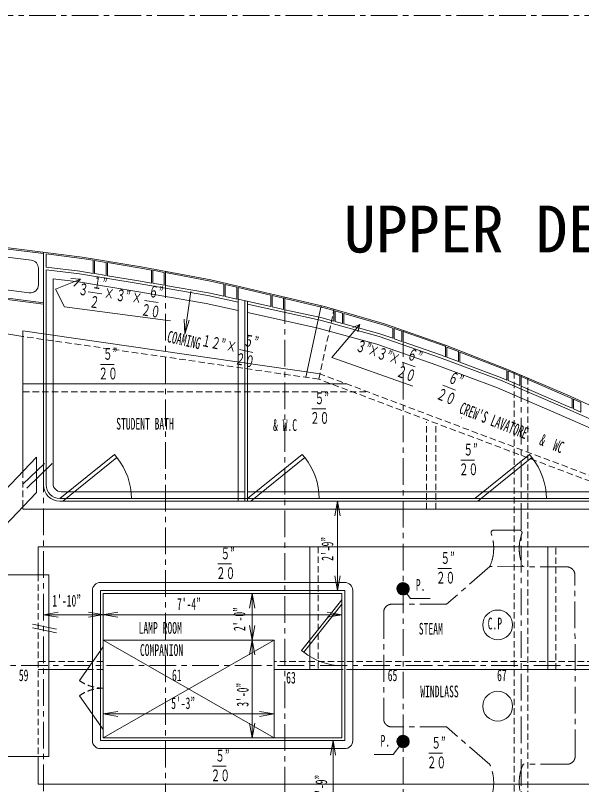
# Model space of a CAD drawing. Units: millimetres, scale not verified. Extents: x -28536 to 28536, y -20184 to 20184.
# Drawn here: x 12792 to 18092, y -7517 to -309 of the extents above; entities that cross this region are included whole.
import ezdxf
from ezdxf.enums import TextEntityAlignment as Align

# ---------------------------------------------------------------- set-up
doc = ezdxf.new("R2010")
doc.units = ezdxf.units.MM
doc.header["$LTSCALE"] = 50
doc.linetypes.add('CHAIN1', pattern=[8, 5, -1, 1, -1])
doc.linetypes.add('DASHED1', pattern=[1.8, 1.2, -0.6])
for name, color, linetype, lineweight in [('0-0_0', 3, 'Continuous', 18), ('0-1_芯', 4, 'CHAIN1', 18), ('0-2_寸法', 2, 'Continuous', 18)]:
    doc.layers.add(name, color=color, linetype=linetype, lineweight=lineweight)
doc.styles.add('ＭＳ ゴシック', font='')
doc.styles.get('ＭＳ ゴシック').set_extended_font_data('MS Gothic')

msp = doc.modelspace()

# ---------------------------------------------------------------- linework, layer by layer
at = {"layer": '0-0_0'}
for p, q in [((13054.97, -4708.34), (13054.97, -2527.95)), ((13080.37, -2666.81), (13080.37, -2543.93)), ((13413.91, -2585.73), (13080.37, -2543.93)), ((13532.27, -2605.2), (13640.22, -2622.97)), ((13007.6, -2678.86), (13007.6, -2832.45)), ((13080.37, -4708.34), (13080.37, -2692.41)), ((14077.32, -2819.22), (14077.32, -2697.26)), ((14077.32, -2697.26), (14185.27, -2717.33)), ((14185.27, -2837.6), (14185.27, -2717.33)), ((14077.32, -2819.22), (14185.27, -2837.6)), ((14742.74, -2827.15), (14742.74, -2939.91)), ((14755.44, -2942.72), (14755.44, -2830.15)), ((14755.44, -2830.15), (14863.39, -2855.66)), ((14863.39, -2966.61), (14863.39, -2855.66)), ((14876.09, -4860.74), (14876.09, -2858.67)), ((14755.44, -2942.72), (14863.39, -2966.61)), ((14876.09, -2969.42), (15182.22, -3037.15)), ((14939.59, -4860.74), (14939.59, -2983.47)), ((14964.99, -4860.74), (14964.99, -2989.09)), ((15315.57, -3066.66), (15315.57, -2962.55)), ((15315.57, -2962.55), (15682.94, -3049.39)), ((15509.6, -3699.89), (15654.12, -3029.53)), ((15682.94, -3049.39), (15771.35, -3074.83)), ((15771.35, -3074.83), (15771.35, -3173.77)), ((15784.05, -3177.25), (15784.05, -3078.48)), ((15784.05, -3078.48), (15853.9, -3098.58)), ((15853.9, -3196.37), (15853.9, -3098.58)), ((15866.6, -3199.85), (15866.6, -3102.23)), ((15866.6, -3102.23), (16242.97, -3210.51)), ((15784.05, -3177.25), (15853.9, -3196.37)), ((16242.97, -3210.51), (16325.22, -3239.21)), ((16325.22, -3239.21), (16325.22, -3334.46)), ((16337.92, -3338.89), (16337.92, -3243.64)), ((16337.92, -3243.64), (16407.77, -3268)), ((16407.77, -3363.26), (16407.77, -3268)), ((16420.47, -3367.69), (16420.47, -3272.43)), ((16420.47, -3272.43), (16814.26, -3409.82)), ((16337.92, -3338.89), (16407.77, -3363.26)), ((16814.26, -3409.82), (16818.96, -3411.65)), ((16818.96, -3411.65), (16818.96, -3507.96)), ((16831.66, -3512.72), (16831.66, -3416.61)), ((16831.66, -3416.61), (16939.61, -3458.75)), ((16939.61, -3553.16), (16939.61, -3458.75)), ((16831.66, -3512.72), (16939.61, -3553.16)), ((16952.31, -3557.92), (16952.31, -3463.71)), ((16952.31, -3463.71), (17388.96, -3634.16)), ((17392.02, -3635.48), (17392.02, -3725.48)), ((17404.72, -3730.97), (17404.72, -3640.94)), ((17404.72, -3640.94), (17512.67, -3687.36)), ((17404.72, -3730.97), (17512.67, -3777.62)), ((17512.67, -3777.62), (17512.67, -3687.36)), ((17525.37, -3783.11), (17525.37, -3688.9)), ((17525.37, -3692.82), (17979.35, -3888.04)), ((12862.83, -3760.36), (15890.31, -3760.36)), ((17979.35, -3888.04), (18003.29, -3899.17)), ((18003.29, -3899.17), (18003.29, -3989.89)), ((18015.99, -3995.43), (18015.99, -3905.08)), ((18015.99, -3905.08), (18085.84, -3937.57)), ((16965.45, -4081.1), (16968.5, -4082.41)), ((12989.83, -4448.81), (11807.63, -5690.04)), ((12989.83, -4779.01), (12989.83, -4448.81)), ((13207.37, -4835.34), (13718.89, -4423.26)), ((14964.99, -4835.34), (15476.51, -4423.26)), ((17091.83, -4835.34), (17603.35, -4423.26)), ((12862.63, -4702.03), (13062.87, -4507.56)), ((12898.03, -4738.48), (13135.79, -4507.56)), ((12989.83, -4779.01), (12122.13, -5690.04)), ((14876.09, -4771.84), (13220.07, -4771.84)), ((19060.38, -4771.84), (14964.99, -4771.84)), ((19073.08, -4835.34), (13207.37, -4835.34)), ((19073.08, -4860.74), (13207.37, -4860.74)), ((12862.83, -4912.35), (12862.83, -4936.94)), ((18766.75, -4936.94), (12862.83, -4936.94)), ((19685.97, -5288.64), (13004.17, -5288.64)), ((13004.17, -5288.64), (13004.17, -5550.34)), ((15548.32, -5288.64), (15548.32, -6439.34)), ((17775.09, -6439.34), (17775.69, -5288.64)), ((13105.77, -5550.34), (12255.18, -5550.34)), ((13105.77, -5550.34), (13105.77, -7252.14)), ((15874.37, -5622.74), (13588.37, -5622.74)), ((16362.87, -5682.83), (16421.65, -5624.04)), ((16362.95, -5678.25), (16417.08, -5624.13)), ((16363.11, -5687.08), (16425.9, -5624.29)), ((16363.47, -5673.25), (16412.07, -5624.65)), ((16363.63, -5691.05), (16429.87, -5624.8)), ((16364.37, -5694.79), (16433.62, -5625.55)), ((16364.58, -5667.65), (16406.47, -5625.76)), ((16365.32, -5698.33), (16437.16, -5626.5)), ((16366.46, -5701.69), (16440.52, -5627.63)), ((16366.64, -5661.09), (16399.92, -5627.82)), ((16367.75, -5704.89), (16443.71, -5628.93)), ((16369.2, -5707.93), (16446.75, -5630.38)), ((16370.79, -5710.83), (16449.65, -5631.97)), ((16370.8, -5652.45), (16391.27, -5631.98)), ((16372.52, -5713.59), (16452.41, -5633.7)), ((16374.38, -5716.22), (16455.04, -5635.56)), ((16376.37, -5718.72), (16457.54, -5637.55)), ((16378.48, -5721.1), (16459.92, -5639.66)), ((16380.72, -5723.35), (16462.17, -5641.9)), ((16383.08, -5725.48), (16464.3, -5644.26)), ((16385.57, -5727.48), (16466.31, -5646.74)), ((16388.18, -5729.36), (16468.18, -5649.36)), ((16390.92, -5731.11), (16469.93, -5652.1)), ((16393.8, -5732.72), (16471.54, -5654.98)), ((16396.83, -5734.18), (16473.01, -5658)), ((16400, -5735.5), (16474.32, -5661.18)), ((16403.34, -5736.65), (16475.48, -5664.51)), ((16406.85, -5737.63), (16476.45, -5668.03)), ((16410.57, -5738.4), (16477.22, -5671.75)), ((16414.51, -5738.95), (16477.77, -5675.69)), ((16418.72, -5739.23), (16478.06, -5679.9)), ((16423.25, -5739.19), (16478.01, -5684.43)), ((16428.19, -5738.74), (16477.56, -5689.37)), ((13512.17, -5698.94), (13512.17, -7103.55)), ((13588.37, -5698.94), (13588.37, -7103.55)), ((15874.37, -5698.94), (13588.37, -5698.94)), ((13613.77, -5724.34), (13613.77, -7078.15)), ((15848.97, -5724.34), (13613.77, -5724.34)), ((15848.97, -5724.34), (15848.97, -7078.15)), ((15874.37, -5698.94), (15874.37, -7103.55)), ((15950.57, -5698.94), (15950.57, -7103.55)), ((16433.7, -5737.72), (16476.54, -5694.88)), ((16440.1, -5735.81), (16474.63, -5701.28)), ((16448.33, -5732.08), (16470.9, -5709.5)), ((15848.97, -5785.75), (15471.52, -6260.65)), ((15848.97, -5826.57), (15491.4, -6276.45)), ((12952.94, -6012.88), (13175.32, -6058.89)), ((12952.94, -6046.96), (13175.32, -6092.97)), ((15213.97, -6163.75), (13613.77, -6163.75)), ((15213.97, -7078.15), (13613.77, -6163.75)), ((15213.97, -6163.75), (13613.77, -7078.15)), ((15213.97, -6163.75), (15213.97, -7078.15)), ((13613.77, -6226.38), (13391.07, -6542.12)), ((15491.4, -6276.45), (15471.52, -6260.65)), ((13512.17, -6439.34), (13004.17, -6439.34)), ((15848.97, -6439.34), (15213.97, -6439.34)), ((18592.17, -6439.34), (15950.57, -6439.34)), ((13613.77, -6999.13), (13391.07, -6683.39)), ((16362.87, -7113.56), (16421.65, -7054.77)), ((16362.95, -7108.98), (16417.08, -7054.86)), ((16363.11, -7117.8), (16425.9, -7055.01)), ((16363.47, -7103.97), (16412.07, -7055.37)), ((16363.63, -7121.78), (16429.87, -7055.53)), ((16364.37, -7125.52), (16433.62, -7056.28)), ((16364.58, -7098.37), (16406.47, -7056.48)), ((16365.32, -7129.06), (16437.16, -7057.23)), ((16366.46, -7132.42), (16440.52, -7058.36)), ((16366.64, -7091.82), (16399.92, -7058.55)), ((16367.75, -7135.61), (16443.71, -7059.65)), ((16369.2, -7138.66), (16446.75, -7061.1)), ((16370.79, -7141.55), (16449.65, -7062.7)), ((16370.8, -7083.17), (16391.27, -7062.71)), ((15874.37, -7103.55), (13588.37, -7103.55)), ((15848.97, -7078.15), (13613.77, -7078.15)), ((16372.52, -7144.32), (16452.41, -7064.42)), ((16374.38, -7146.95), (16455.04, -7066.28)), ((16376.37, -7149.45), (16457.54, -7068.27)), ((16378.48, -7151.82), (16459.92, -7070.39)), ((16380.72, -7154.08), (16462.17, -7072.62)), ((16383.08, -7156.21), (16464.3, -7074.98)), ((16385.57, -7158.21), (16466.31, -7077.47)), ((16388.18, -7160.09), (16468.18, -7080.08)), ((16390.92, -7161.83), (16469.93, -7082.83)), ((16393.8, -7163.44), (16471.54, -7085.71)), ((16396.83, -7164.91), (16473.01, -7088.73)), ((16400, -7166.23), (16474.32, -7091.9)), ((16403.34, -7167.38), (16475.48, -7095.24)), ((16406.85, -7168.35), (16476.45, -7098.76)), ((16410.57, -7169.13), (16477.22, -7102.47)), ((16414.51, -7169.68), (16477.77, -7106.41)), ((16418.72, -7169.96), (16478.06, -7110.62)), ((16423.25, -7169.92), (16478.01, -7115.15)), ((16428.19, -7169.47), (16477.56, -7120.1)), ((16433.7, -7168.44), (16476.54, -7125.61)), ((16440.1, -7166.54), (16474.63, -7132.01)), ((15874.37, -7179.75), (13588.37, -7179.75)), ((16448.33, -7162.8), (16470.9, -7140.23)), ((13105.77, -7252.14), (12255.18, -7252.14)), ((13004.17, -7252.14), (13004.17, -7513.85)), ((19685.97, -7513.85), (13004.17, -7513.85))]:
    msp.add_line(p, q, dxfattribs=at)
at = {"layer": '0-0_0', "color": 1, "linetype": 'DASHED1'}
for p, q in [((15632.76, -3717.69), (15774.04, -3062.38)), ((18805.28, -4860.74), (15645.49, -3668.2)), ((17461.87, -3651.69), (17461.87, -9150.8)), ((17588.87, -3706.3), (17588.87, -9096.19)), ((12862.83, -3836.56), (16092.72, -3836.56)), ((16639.22, -4936.94), (16639.22, -4118.49)), ((16728.12, -4936.94), (16728.12, -4151.96)), ((12862.83, -4582.15), (12862.83, -4912.35)), ((14876.09, -4771.84), (14964.99, -4771.84)), ((15624.52, -5288.64), (15624.52, -6439.34)), ((17851.29, -6439.34), (17851.89, -5288.64)), ((13004.17, -5550.34), (13004.17, -7252.14)), ((13613.77, -6363.14), (13004.17, -6363.14)), ((18655.67, -6363.14), (15213.97, -6363.14)), ((13613.77, -6439.34), (13512.17, -6439.34)), ((15950.57, -6439.34), (15848.97, -6439.34))]:
    msp.add_line(p, q, dxfattribs=at)
at = {"layer": '0-0_0'}
for points in [[(13054.97, -2540.75), (12824.1, -2511.82), (11657.11, -2364.69), (10488.43, -2242.31), (9362.09, -2166.97), (5909.12, -2064.77), (3609.03, -2040.42), (-4975.42, -2053.42), (-7289.29, -2091.95), (-9603.21, -2147.97), (-11107.56, -2195.2)], [(5909.37, -2052.07), (9362.7, -2154.29), (10489.52, -2229.65), (11658.56, -2352.08), (12825.69, -2499.22), (13415.73, -2573.16), (13968.08, -2664.05), (14622.32, -2785.63), (15686.15, -3037.1), (16246.82, -3198.41), (16818.66, -3397.9), (17393.78, -3622.41), (17984.54, -3876.44), (18557.01, -4142.71), (19112.82, -4423.7), (19693.89, -4742.35), (20279.22, -5087.07), (20876.81, -5452.47), (21574.29, -5889.86), (22151.39, -6213.83), (22479.57, -6375.22)], [(-10926.4, -2265.75), (-9601.09, -2224.14), (-7287.73, -2168.14), (-4974.73, -2129.61), (3608.69, -2116.62), (5907.59, -2140.96), (9358.41, -2243.1), (10481.92, -2318.24), (11648.37, -2440.4), (12814.63, -2587.43), (12940.87, -2603.25)], [(12921.92, -2908.06), (12776.73, -2889.87), (11613.43, -2743.2), (10455.87, -2621.98), (9343.73, -2547.6), (5901.46, -2445.71), (3607.31, -2421.43), (-4971.96, -2434.41), (-7281.51, -2472.88), (-9592.62, -2528.83), (-10998.83, -2572.98)], [(5899.93, -2521.9), (9340.06, -2623.72), (10449.35, -2697.92), (11604.7, -2818.91), (12767.08, -2965.45), (13054.97, -3001.53)], [(13413.91, -2585.73), (13519.57, -2603.11), (13519.57, -2726.67)], [(13080.37, -2666.81), (13396.43, -2706.41), (13519.57, -2726.67)], [(13532.27, -2605.2), (13532.27, -2728.76), (13640.22, -2746.53), (13640.22, -2622.97)], [(13652.92, -2748.62), (13652.92, -2625.06), (13965.89, -2676.56), (14064.62, -2694.9), (14064.62, -2817.05)], [(13080.37, -2692.41), (13392.78, -2731.55), (13940.46, -2821.67), (14593.11, -2932.82), (14876.09, -2995.43)], [(14197.97, -2839.77), (14197.97, -2719.69), (14619.7, -2798.06), (14742.74, -2827.15)], [(14876.09, -3073.47), (14578.47, -3007.63), (13927.88, -2896.83), (13381.86, -2806.98), (13143.87, -2777.16), (13143.87, -4695.64)], [(13652.92, -2748.62), (13944.85, -2796.65), (14064.62, -2817.05)], [(11603.24, -2831.52), (12765.5, -2978.05), (13053.39, -3014.13)], [(14197.97, -2839.77), (14598.35, -2907.96), (14742.74, -2939.91)], [(14876.09, -2858.67), (15182.22, -2931.03), (15182.22, -3037.15)], [(15194.92, -3039.96), (15194.92, -2934.03), (15302.87, -2959.55)], [(9676.77, -2988.04), (11276.97, -3077.44), (11937.37, -3163.9), (12862.83, -3317.37)], [(14964.99, -3015.1), (15645.6, -3165.68), (16196.82, -3316.57), (16761.71, -3513.64), (17333.06, -3727.67), (17934.24, -3987.48), (18487.15, -4228.72), (19038.23, -4507.32), (19614.8, -4823.5), (20218.81, -5176.88), (20826.02, -5548.36), (21548.42, -6027.49), (21561.39, -6036.09)], [(15194.92, -3039.96), (15302.87, -3063.85), (15302.87, -2959.55)], [(21462.47, -6061.92), (20785.06, -5612.63), (20179.68, -5242.27), (19577.24, -4889.81), (19002.71, -4574.75), (18454.7, -4297.7), (17903.89, -4057.37), (17304.57, -3798.37), (16735.79, -3585.3), (16174.19, -3389.38), (15627.3, -3239.68), (14964.99, -3093.14)], [(15315.57, -3066.66), (15652.04, -3141.11), (15771.35, -3173.77)], [(15866.6, -3199.85), (16204.52, -3292.36), (16325.22, -3334.46)], [(15645.49, -3668.2), (12862.83, -3266.04), (12862.83, -4582.15)], [(16420.47, -3367.69), (16770.51, -3489.81), (16818.96, -3507.96)], [(16952.31, -3557.92), (17342.7, -3704.17), (17392.02, -3725.48)], [(17525.37, -3783.11), (17944.62, -3964.29), (18003.29, -3989.89)], [(18015.99, -3995.43), (18085.84, -4025.91), (18085.84, -3937.57)], [(13236.57, -4860.74), (13742.79, -4452.93), (13718.89, -4423.26)], [(14994.2, -4860.74), (15500.42, -4452.93), (15476.51, -4423.26)], [(17121.03, -4860.74), (17627.25, -4452.93), (17603.35, -4423.26)]]:
    msp.add_lwpolyline(points, dxfattribs=at)
at = {"layer": '0-0_0', "color": 1, "linetype": 'DASHED1'}
msp.add_lwpolyline([(18768.75, -4898.25), (15632.76, -3717.69), (12862.83, -3317.37)], dxfattribs=at)
at = {"layer": '0-0_0'}
for centre, radius in [((16420.47, -5681.65), 57.61), ((17306.7, -6020.24), 139.7), ((17306.7, -6782.24), 139.7), ((16420.47, -7112.37), 57.61)]:
    msp.add_circle(centre, radius, dxfattribs=at)
for centre, radius, start, end in [((12931.4, -2678.86), 76.2, 0, 82.85783), ((12931.4, -2832.45), 76.2, 262.85783, 360), ((13268.1, -4835.34), 609.57, 0, 38.85509), ((15025.72, -4835.34), 609.57, 0, 38.85509), ((17152.56, -4835.34), 609.57, 0, 38.85509), ((13207.37, -4708.34), 152.4, 180, 270), ((13207.37, -4708.34), 127, 180, 270), ((13220.07, -4695.64), 76.2, 180, 270), ((13588.37, -5698.94), 76.2, 90, 180), ((15874.37, -5698.94), 76.2, 0, 90), ((15848.97, -5826.57), 574.67, 231.52194, 270), ((13588.37, -7103.55), 76.2, 180, 270), ((15874.37, -7103.55), 76.2, 270, 0)]:
    msp.add_arc(centre, radius, start, end, dxfattribs=at)
at = {"layer": '0-0_0', "color": 1, "linetype": 'DASHED1'}
for centre, start, end in [((13613.77, -6226.38), 234.80399, 270), ((13613.77, -6999.13), 90, 125.19601)]:
    msp.add_arc(centre, 386.37, start, end, dxfattribs=at)
at = {"layer": '0-1_芯'}
for p, q in [((-13079.78, -308.96), (21133.07, -308.96)), ((13054.97, -2527.95), (13054.97, -10261.74)), ((14197.97, -2706.77), (14197.97, -10082.8)), ((15315.57, -2949.5), (15315.57, -9839.94)), ((16420.47, -3258.98), (16420.47, -9434.8)), ((17525.37, -3678.99), (17525.37, -9109.67)), ((17509, -5132.01), (17269.64, -5131.27)), ((17231.8, -5474.36), (16828.93, -5825.94)), ((17953.53, -5476.29), (17231.94, -5474.05)), ((18032.05, -7249.87), (18029.5, -5552.38)), ((16828.93, -5825.94), (16315.56, -5825.94)), ((16239.36, -5902.14), (16239.36, -6900.35)), ((23496.11, -6401.24), (-24080.48, -6401.24)), ((16828.93, -6976.55), (16315.56, -6976.55)), ((17231.8, -7328.12), (16828.93, -6976.55)), ((17232.16, -7328.44), (17231.94, -7328.44)), ((17956.08, -7326.19), (17545.14, -7326.19))]:
    msp.add_line(p, q, dxfattribs=at)
for centre, radius, start, end in [((16858.27, -5302.76), 411.06, 335.32493, 19.55509), ((17269.56, -5156.67), 25.4, 89.82192, 199.55509), ((17919.29, -5306.05), 411.06, 160.08875, 204.31891), ((17508.92, -5157.41), 25.4, 340.08875, 89.82192), ((17953.3, -5552.49), 76.2, 0.086, 89.82192), ((16315.56, -5902.14), 76.2, 90, 180), ((16315.56, -6900.35), 76.2, 180, 270), ((17955.85, -7249.99), 76.2, 270.17808, 0.086), ((16858.27, -7499.73), 411.06, 340.44491, 24.67507), ((17919.29, -7496.43), 411.06, 155.68109, 199.91125)]:
    msp.add_arc(centre, radius, start, end, dxfattribs=at)
at = {"layer": '0-2_寸法'}
for p, q in [((13474.41, -2898.22), (13601.12, -2917.97)), ((14432.97, -2895.37), (14376.69, -3296.46)), ((14001.22, -2980.33), (14127.93, -3000.08)), ((13251.54, -3040.47), (14243.17, -3171.06)), ((14376.69, -3296.46), (14371.77, -3156.55)), ((14376.69, -3296.46), (14419.92, -3163.3)), ((14888.7, -3439.77), (15014.01, -3467.01)), ((13587.05, -3578.73), (13715.29, -3578.73)), ((16411.92, -3559.58), (16532.92, -3602.08)), ((16793.14, -3773.16), (16911.68, -3822.09)), ((15568.31, -3994.69), (15696.55, -3994.69)), ((16961.45, -4475.96), (17089.69, -4475.96)), ((15807.19, -4860.74), (15782.88, -4998.61)), ((15807.19, -5698.94), (15807.19, -4860.74)), ((15807.19, -4860.74), (15831.5, -4998.61)), ((14687.71, -5448.78), (14815.95, -5448.78)), ((16746.55, -5491.52), (16874.79, -5491.52)), ((15807.19, -5698.94), (15782.88, -5561.07)), ((15807.19, -5698.94), (15831.5, -5561.07)), ((15007.81, -5724.34), (14983.5, -5862.21)), ((15007.81, -5724.34), (15007.81, -7078.15)), ((15007.81, -5724.34), (15032.13, -5862.21)), ((13054.97, -5924.24), (13192.84, -5899.93)), ((13475.89, -5948.55), (13751.64, -5899.93)), ((13475.89, -5899.93), (13751.64, -5948.55)), ((15848.97, -5924.24), (15711.09, -5899.93)), ((13054.97, -5924.24), (15848.97, -5924.24)), ((13054.97, -5924.24), (13192.84, -5948.55)), ((15848.97, -5924.24), (15711.09, -5948.55)), ((14983.5, -6025.87), (15032.13, -6301.62)), ((15032.13, -6025.87), (14983.5, -6301.62)), ((13613.77, -6854.71), (13751.64, -6830.4)), ((15213.97, -6854.71), (15076.09, -6830.4)), ((13613.77, -6854.71), (15213.97, -6854.71)), ((13613.77, -6854.71), (13751.64, -6879.02)), ((15213.97, -6854.71), (15076.09, -6879.02)), ((15007.81, -7078.15), (14983.5, -6940.27)), ((15007.81, -7078.15), (15032.13, -6940.27)), ((15765.25, -7103.55), (15740.94, -7241.42)), ((15765.25, -7103.55), (15789.56, -7241.42)), ((16661.06, -7222.66), (16789.3, -7222.66)), ((14637.84, -7343.76), (14766.08, -7343.76))]:
    msp.add_line(p, q, dxfattribs=at)
for points in [[(13400.96, -2779.88), (13166.81, -2873.07), (13251.54, -3040.47)], [(13311.57, -2774.65), (13400.96, -2779.88), (13339.61, -2845.11)], [(16016.18, -3205.14), (15753.05, -3513.92), (16513.2, -3783.05)], [(15998.14, -3274.16), (16016.18, -3205.14), (15950.89, -3233.89)], [(16420.47, -5681.65), (16489.48, -5774.22), (16673.41, -5774.22)], [(15765.25, -7103.55), (15765.25, -7941.75), (15740.94, -7803.87)], [(16420.47, -7112.37), (16327.85, -7234.26), (16149.95, -7234.26)]]:
    msp.add_lwpolyline(points, dxfattribs=at)

# ---------------------------------------------------------------- texts
at = {"layer": '0-2_寸法', "style": 'ＭＳ ゴシック'}
msp.add_text('UPPER DECK PLAN', height=439.9, dxfattribs=at).set_placement((15866.22, -2662.66), align=Align.BOTTOM_LEFT)
at = {"layer": '0-2_寸法', "style": 'ＭＳ ゴシック', "width": 0.6}
for s, rotation, p in [('１”', 351.141, (13501.81, -2894.93)), ('３', 351.141, (13371.58, -2957.04)), ('×', 351.141, (13612.16, -2996.01)), ('３”', 351.141, (13720.71, -3012.72)), ('６”', 351.141, (14028.63, -2977.04)), ('２', 351.141, (13474.62, -3074.69)), ('×', 351.141, (13871.27, -3036.19)), ('２０', 351.141, (13956.99, -3149.87)), ('COAMING', 347.187, (14198.15, -3400.75)), ('１２”', 347.734, (14518.83, -3436.32)), ('５”', 347.734, (14915.11, -3435.27)), ('×', 347.734, (14751.72, -3487.16)), ('３”', 340.643, (15958.77, -3480.09)), ('×', 340.643, (16073.35, -3520.34)), ('３”', 340.643, (16156.17, -3549.44)), ('６”', 340.643, (16438.69, -3558.37)), ('２０', 347.734, (14834.47, -3606.38)), ('×', 340.643, (16270.15, -3589.69)), ('２０', 340.643, (16337.54, -3718.22)), ('６”', 337.572, (16819.93, -3773.39)), ('２０', 337.572, (16710.37, -3927.6)), ("CREW'S LAVATORE   &  WC", 338.42, (16925.38, -4063.95)), ("2'-9”", 90, (15800.27, -5419.51)), ("2'-0”", 90, (14977.16, -6077.56)), ("3'-0”", 90, (15007.46, -6786.94)), ("2'-9”", 90, (15742.34, -7648.06))]:
    msp.add_text(s, height=110, rotation=rotation, dxfattribs=at).set_placement(p, align=Align.BOTTOM_LEFT)
for s, p in [('５”', (13611.9, -3568.71)), ('２０', (13569.45, -3753.06)), ('５”', (15593.17, -3984.68)), ('２０', (15550.72, -4169.02)), ('STUDENT BATH', (13735.63, -4223.56)), ('& W.C', (15203.83, -4236.06)), ('５”', (16986.3, -4465.94)), ('２０', (16943.86, -4650.29)), ('５”', (14712.56, -5438.77)), ('５”', (16771.4, -5481.51)), ('２０', (14670.11, -5623.11)), ('２０', (16728.95, -5665.86)), ('P.', (16540.22, -5733.68)), ("1'-10”", (13137.43, -5881.12)), ("7'-4”", (14304.34, -5912.01)), ('C.P', (17212.95, -6095.24)), ('LAMP ROOM', (13945.23, -6136.21)), ('STEAM', (16568.14, -6144.3)), ('COMPANION', (13957.57, -6343.94)), ('59', (12823.96, -6579.7)), ('61', (14257.64, -6579.7)), ('63', (15326.53, -6602.21)), ('65', (16277.3, -6579.7)), ('67', (17300.99, -6579.7)), ('WINDLASS', (16582.21, -6731.75)), ("5'-3”", (14250.1, -6841.54)), ('P.', (16209.68, -7193.86)), ('５”', (16685.91, -7212.64)), ('５”', (14662.69, -7333.75)), ('２０', (16643.46, -7396.99)), ('２０', (14620.24, -7518.1))]:
    msp.add_text(s, height=110, dxfattribs=at).set_placement(p, align=Align.BOTTOM_LEFT)

doc.saveas('drawing.dxf')
